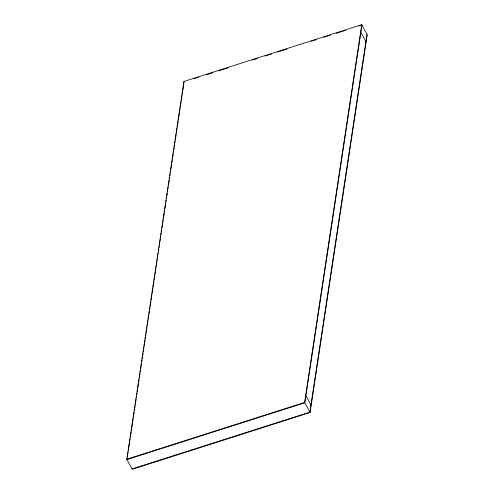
<?xml version="1.0" encoding="UTF-8"?>
<svg xmlns="http://www.w3.org/2000/svg" width="494" height="494" viewBox="0 0 494 494"><rect width="100%" height="100%" fill="white"/><g stroke="black" fill="none" stroke-linecap="round" stroke-linejoin="round"><path stroke-width="0.74" d="M126.791 459.192L183.91 81.485L361.744 24.7L367.209 34.808L310.09 412.515L132.256 469.3L126.791 459.192L304.619 402.406L361.744 24.7M127.23 458.055L127.001 459.581L304.829 402.789L361.954 25.089M127.433 456.74L127.693 454.999M127.921 453.473L128.156 451.948M128.384 450.423L128.73 448.132M128.885 447.144L129.687 441.809M129.885 440.506L130.15 438.758M130.379 437.233L130.694 435.165M130.842 434.189L131.188 431.898M131.385 430.583L131.651 428.854M131.879 427.329L132.682 421.993M132.886 420.666L133.145 418.943M133.349 417.615L133.608 415.899M133.812 414.559L134.158 412.274M134.387 410.742L134.646 409.038M134.85 407.692L135.103 405.994M135.307 404.642L136.14 399.133M136.35 397.775L136.603 396.083M136.807 394.725L137.066 393.039M137.27 391.668L137.616 389.383M137.851 387.852L138.561 383.128M138.771 381.751L139.117 379.46M139.351 377.935L140.061 373.223M140.271 371.828L140.524 370.173M140.753 368.654L141.08 366.486M141.216 365.603L141.562 363.318M141.772 361.911L142.019 360.268M142.235 358.86L142.482 357.218M142.698 355.81L143.056 353.408M143.272 351.994L143.519 350.363M143.735 348.937L143.982 347.313M144.192 345.886L145.02 340.452M145.236 339.02L145.477 337.408M145.693 335.969L145.94 334.358M146.156 332.913L146.514 330.548M146.737 329.103L146.977 327.503M147.193 326.046L147.434 324.453M147.657 322.996L148.002 320.705M148.237 319.18L148.472 317.593M148.694 316.129L148.935 314.548M149.157 313.079L149.398 311.498M149.731 309.263L149.972 307.688M150.195 306.212L150.435 304.637M150.658 303.155L150.892 301.593M151.121 300.105L151.467 297.814M151.584 297.018L151.93 294.733M152.158 293.238L152.393 291.682M152.621 290.188L152.856 288.638M153.078 287.131L153.893 281.778M154.122 280.265L154.35 278.727M154.579 277.214L154.813 275.683M155.042 274.164L155.388 271.873M155.622 270.348L155.851 268.822M156.079 267.297L156.314 265.766M156.542 264.253L156.888 261.956M157.117 260.443L157.351 258.899M157.58 257.393L157.814 255.849M158.043 254.342L158.271 252.798M158.617 250.532L158.852 248.982M159.074 247.488L159.315 245.932M159.537 244.437L159.772 242.875M160 241.387L160.352 239.065M160.575 237.577L160.816 236.008M161.038 234.533L161.272 232.958M161.495 231.482L161.736 229.908M162.075 227.672L162.773 223.041M162.995 221.578L163.236 219.984M163.465 218.459L164.274 213.118M164.496 211.673L164.737 210.067M164.965 208.542L165.774 203.201M165.99 201.762L166.237 200.15M166.453 198.718L166.7 197.094M166.916 195.667L167.275 193.278M167.491 191.857L167.738 190.227M167.954 188.807L168.201 187.177M168.411 185.763L169.238 180.31M169.448 178.902L169.701 177.253M169.911 175.852L170.158 174.203M170.374 172.807L170.72 170.516M170.949 168.997L171.659 164.286M171.869 162.897L172.215 160.612M172.443 159.087L173.159 154.363M173.369 152.992L173.622 151.312M173.851 149.787L174.172 147.657M174.314 146.737L174.66 144.446M174.864 143.087L175.123 141.395M175.327 140.037L175.673 137.752M175.815 136.813L176.16 134.529M176.364 133.176L176.624 131.472M176.827 130.132L177.087 128.421M177.284 127.082L178.124 121.555M178.322 120.227L178.581 118.504M178.785 117.177L179.625 111.638M179.822 110.316L180.082 108.581M180.285 107.272L180.545 105.531M180.742 104.222L181.088 101.937M181.323 100.412L182.045 95.614M182.243 94.317L182.589 92.026M182.817 90.507L183.546 85.69M183.774 84.165L184.015 82.584M366.999 34.419L309.874 412.126L132.046 468.911M193.679 78.824L198.823 77.181M206.171 74.835L212.784 72.723M218.663 70.846L228.216 67.795M252.465 60.052L257.609 58.409M264.957 56.063L271.57 53.951M277.449 52.074L287.002 49.023M311.251 41.28L316.395 39.637M323.743 37.291L330.356 35.179M336.235 33.302L345.788 30.251M359.014 26.028L361.219 25.324M360.879 32.19L365.924 41.527M183.91 81.485L184.126 81.874M305.903 395.688L310.948 405.018M304.619 402.406L310.09 412.515"/></g></svg>
